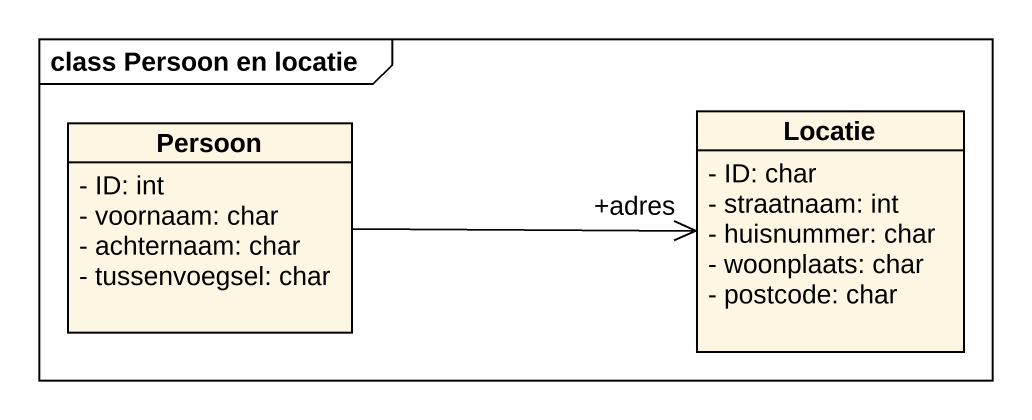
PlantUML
@startuml
mainframe class Persoon en locatie
hide circle
hide empty members
skinparam classAttributeIconSize 0
class Locatie {
  - ID: char
  - straatnaam: int
  - huisnummer: char
  - woonplaats: char
  - postcode: char
}
class Persoon {
  - ID: int
  - voornaam: char
  - achternaam: char
  - tussenvoegsel: char
}
Persoon -right-> "+adres" Locatie
@enduml
